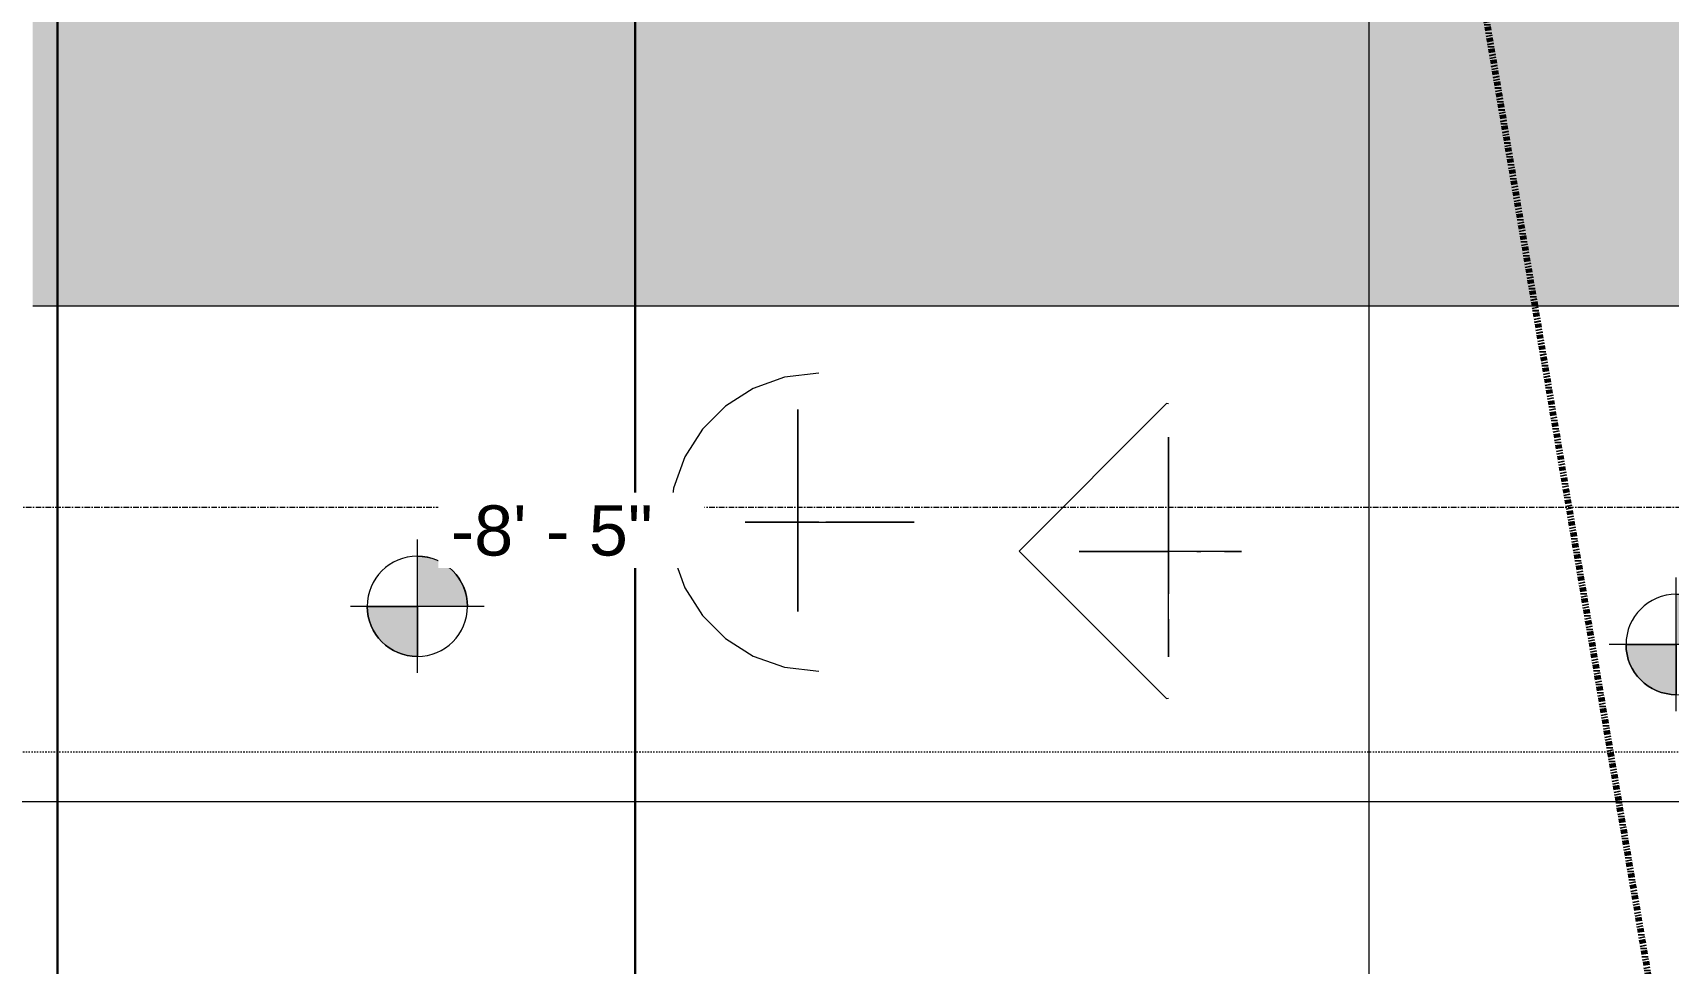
# Model space of a CAD drawing. Header units: inches. Extents: x -3304 to -1671, y 8184 to 9003.
# Drawn here: x -3128.3 to -2981.7, y 8585.7 to 8669.1 of the extents above; entities that cross this region are included whole.
import ezdxf

# ---------------------------------------------------------------- set-up
doc = ezdxf.new("R2010")
doc.units = ezdxf.units.IN
doc.header["$MEASUREMENT"] = 0
for name, pattern in [('Aligning Line 1_8_', [0.25, 0.125, -0.125]), ('Double Dash 3_8_', [0.9999999999999999, 0.3749999999999999, -0.125, 0.125, -0.125, 0.125, -0.125]), ('Grid Line 1_2_', [0.8749999999999999, 0.4999999999999999, -0.125, 0.125, -0.125])]:
    doc.linetypes.add(name, pattern=pattern)
for name, color, linetype, lineweight in [('A-ANNO-DIMS-1', 211, 'Continuous', 30), ('A-DETL-GENF', 92, 'Continuous', 9), ('C-PROP-LINE', 91, 'Double Dash 3_8_', 158), ('C-TOPO', 7, 'Continuous', 9), ('G-ANNO-DIMS', 111, 'Continuous', 9), ('G-ANNO-SYMB', 111, 'Aligning Line 1_8_', 9), ('G-ANNO-SYMB-1', 111, 'Continuous', 9), ('S-FNDN', 32, 'Continuous', 18), ('S-GRID-1', 1, 'Grid Line 1_2_', 9)]:
    doc.layers.add(name, color=color, linetype=linetype, lineweight=lineweight)
doc.styles.add('Arial_2', font='arial.ttf', dxfattribs={"height": 4.5})
doc.styles.add('Century Gothic_B', font='GOTHICB.TTF', dxfattribs={"height": 4.499999999999996})
doc.dimstyles.new('OD__1__Tol__', dxfattribs={"dimscale": 12, "dimtxt": 4.698757213728865, "dimasz": 0.5, "dimexe": 0.375, "dimexo": 0.2500000000000001, "dimgap": 0.06250000000000001, "dimtad": 1, "dimdec": 0, "dimzin": 3, "dimdsep": 46, "dimlunit": 4, "dimtxsty": 'Century Gothic_B', "dimblk1": 'OBLIQUE', "dimblk2": 'OBLIQUE', "dimsah": 1, "dimcen": 0.09, "dimdle": 0.375, "dimazin": 0, "dimtfac": 1, "dimtdec": 4, "dimtix": 1, "dimtmove": 0, "dimatfit": 3, "dimfxl": 1, "dimtvp": 1, "dimtfill": 1, "dimfrac": 2, "dimtolj": 1, "dimtzin": 0, "dimlwd": 30, "dimlwe": 30, "dimarcsym": 2})

# ---------------------------------------------------------------- blocks, each defined once
blk = doc.blocks.new('dwayne 23733 - dwayne 23733-698390-FLOOR PLAN - BASEMENT')
at = {"layer": 'A-DETL-GENF'}
for p, q in [((-13.71943473815014, 0.1859451346128367), (-0.5030799508004405, 13.40230178833302)), ((12.71328020096737, 0.1859462969034098), (-0.5030799508004405, 13.40230178833302)), ((-0.5442434102206447, 7.918678522112883), (-0.5442434996276119, 8.013817548754771)), ((-0.5442434996276119, 8.013817548754771), (-0.5442434996276119, 7.912106752398571)), ((-0.5442434102206447, 7.656105279925426), (-0.5442434102206447, 7.918678522112883)), ((-0.5442434996276119, 7.912106752398571), (-0.5442434996276119, 7.648904800417937)), ((-0.5442434102206447, 7.255118608477672), (-0.5442434102206447, 7.656105279925426)), ((-0.5442434996276119, 7.648904800417937), (-0.5442434996276119, 7.259563922885021)), ((-0.5442434996276119, 7.259563922885021), (-0.5442434996276119, 6.7794456481963)), ((-0.5442433655171611, 5.283442497256359), (-0.5442434102206447, 7.255118608477672)), ((-0.5442434996276119, 6.7794456481963), (-0.5442434996276119, 6.243901491168102)), ((-0.5442434996276119, 6.243901491168102), (-0.5442434996276119, 5.688289046290477)), ((-0.5442446172147014, 4.698209166529693), (-0.5442447066216686, 4.842188000681914)), ((-0.5442447066216686, 4.842188000681914), (-0.5442445725112178, 4.805542588236889)), ((-0.5442445725112178, 4.805542588236889), (-0.5442439913659313, 4.738001704218944)), ((-0.5442445725112178, 4.11797583103474), (-0.5442446172147014, 4.698209166529693)), ((-0.5442434996276119, 5.688289046290477), (-0.5442437678485134, 4.844213247302135)), ((-0.5442437678485134, 4.844213247302135), (-0.5442438125519969, 4.60261344909962)), ((-0.5442439913659313, 4.738001704218944), (-0.5442433208136775, 4.692339777949413)), ((-0.5442438125519969, 4.60261344909962), (-0.5442441254762967, 0.4016682654648207)), ((-0.5442433655171611, 4.952696800234874), (-0.5442433655171611, 5.283442497256359)), ((-0.5442429184823253, 1.22749900818161), (-0.5442433655171611, 4.952696800234874)), ((-0.5442433208136775, 4.692339777949413), (-0.5442422926335552, 4.638583302500762)), ((-0.5442426502614238, 4.392568230631865), (-0.5442426502614238, 4.418228030207714)), ((-0.5442426502614238, 4.418228030207714), (-0.5442427843718746, 3.900916814807018)), ((-0.5442422926335552, 4.638583302500762), (-0.5442408621220806, 4.576610326769909)), ((-0.5442408621220806, 4.576610326769909), (-0.5442408189502997, -0.0001328854216211539)), ((-0.5442442148833492, 1.396514207127652), (-0.5442445725112178, 4.11797583103474)), ((-0.5442426502614238, 4.231877088549651), (-0.5442426502614238, 4.392568230631865)), ((-0.5442426055579402, 3.137948870661816), (-0.5442426502614238, 4.231877088549651)), ((-0.5442427843718746, 3.900916814807018), (-0.5442427843718746, 3.960660696032562)), ((-0.5442427843718746, 3.960660696032562), (-0.5442428290753581, 3.809261083605804)), ((-0.5442428290753581, 3.809261083605804), (-0.5442429184823253, 1.22749900818161)), ((-0.5442425608544567, 2.168742299082836), (-0.5442426055579402, 3.137948870661816)), ((-0.5442425608544567, 1.693150162699737), (-0.5442425608544567, 2.168742299082836)), ((-0.5442425608543714, 0.4529494196205519), (-0.5442425608544567, 1.693150162699737)), ((-13.71943473815014, 0.1859451346128367), (-13.69793287820201, -0.000416487722390002)), ((-7.329617500296052, 6.516390413935368e-07), (-7.355580568304474, 1.317756314733742e-06)), ((-7.355580568304474, 1.317756314733742e-06), (-6.625383138647577, 3.33061066726259e-07)), ((-7.253656625738556, -3.475372096772844e-07), (-7.329617500296052, 6.516390413935368e-07)), ((-6.845724105825837, 3.33061066726259e-07), (-6.994880676260407, 3.185802341931775e-07)), ((-6.994880676260407, 3.185802341931775e-07), (-6.858214616766388, -3.185755872436857e-07)), ((-6.625383138647577, 3.33061066726259e-07), (-6.845724105825837, 3.33061066726259e-07)), ((-2.128839969625886, 4.054651014939736e-07), (-3.203624367704804, -8.39884833681026e-07)), ((-0.1080356687216124, 3.620226038947293e-07), (-2.128839969625886, 4.054651014939736e-07)), ((-0.5442441701798656, 0.7080277651577801), (-0.5442442148833492, 1.396514207127652)), ((-0.5442441254762967, 0.4016682654648207), (-0.5442441701798656, 0.7080277651577801)), ((-0.5442425608543714, -0.6131844967574266), (-0.5442425608543714, 0.4529494196205519)), ((1.283398389825407, 1.14398658013215e-06), (-0.1080356687216124, 3.620226038947293e-07)), ((1.536403298387114, 5.357923811288855e-07), (1.283398389825407, 1.14398658013215e-06)), ((1.962304294118468, -4.054604545444817e-07), (1.536403298387114, 5.357923811288855e-07)), ((6.547782182702604, 2.606569893259802e-07), (5.700834631928983, 1.766661611668496e-06)), ((5.700834631928983, 1.766661611668496e-06), (6.638883590707365, 1.868027311502374e-06)), ((6.638883590707365, 1.868027311502374e-06), (6.543255329141203, -1.752176046920795e-06)), ((6.820931911477628, 2.606569893259802e-07), (6.547782182702604, 2.606569893259802e-07)), ((7.124891281137052, 2.751377365939333e-07), (6.820931911477628, 2.606569893259802e-07)), ((7.441303253182951, 2.751377365939333e-07), (7.124891281137052, 2.751377365939333e-07)), ((7.751815080651823, 2.751377365939333e-07), (7.441303253182951, 2.751377365939333e-07)), ((8.038068294534268, 2.606569893259802e-07), (7.751815080651823, 2.751377365939333e-07)), ((8.281705856332364, 2.606569893259802e-07), (8.038068294534268, 2.606569893259802e-07)), ((8.113445520410123, -4.344011017565207e-08), (8.708516120919766, 1.592912468595386e-07)), ((8.464370012292447, 2.461761141603346e-07), (8.281705856332364, 2.606569893259802e-07)), ((8.679732084283414, 2.027336591936546e-07), (8.464370012292447, 2.461761141603346e-07)), ((8.708516120919766, 1.592912468595386e-07), (8.679732084283414, 2.027336591936546e-07)), ((12.69178277972989, -0.0003760307410090035), (12.71328020096737, 0.1859462969034098)), ((-9.927377700796539, -5.502686093450392e-07), (-9.978775978079254, -5.792302317786379e-07)), ((-9.978775978079254, -5.792302317786379e-07), (-8.827518939962799, -1.245347590383971e-06)), ((-9.832237958898956, -5.068261543783591e-07), (-9.927377700796539, -5.502686093450392e-07)), ((-9.683150053015167, -4.778645319447604e-07), (-9.832237958898956, -5.068261543783591e-07)), ((-9.469902276983758, -4.489029095111618e-07), (-9.683150053015167, -4.778645319447604e-07)), ((-9.136116027822906, -4.344220343455162e-07), (-9.469902276983758, -4.489029095111618e-07)), ((-8.722526550283844, -4.199412870775631e-07), (-9.136116027822906, -4.344220343455162e-07)), ((-8.827518939962799, -1.245347590383971e-06), (-8.417128086080963, -1.303271005781425e-06)), ((-8.269150972357208, -4.054603692793534e-07), (-8.722526550283844, -4.199412870775631e-07)), ((-8.417128086080963, -1.303271005781425e-06), (-7.446144819250519, -1.36119412275093e-06)), ((-7.816017150869782, -3.909796220114003e-07), (-8.269150972357208, -4.054603692793534e-07)), ((-7.403135061254999, -3.76498832110883e-07), (-7.816017150869782, -3.909796220114003e-07)), ((-7.446144819250519, -1.36119412275093e-06), (-6.323819875708039, -1.390155702551965e-06)), ((-7.070527553549225, -3.475372096772844e-07), (-7.403135061254999, -3.76498832110883e-07)), ((-7.116223812094147, -1.752176046920795e-06), (-7.253656625738556, -3.475372096772844e-07)), ((-7.116223812094147, -1.752176046920795e-06), (-4.340285897245905, -1.752176046920795e-06)), ((-6.858214616766388, -3.185755872436857e-07), (-7.070527553549225, -3.475372096772844e-07)), ((-6.323819875708039, -1.390155702551965e-06), (-5.193821310987885, -1.404636620350175e-06)), ((-5.193821310987885, -1.404636620350175e-06), (-4.199817180624421, -1.433598242783773e-06)), ((-3.907291531553767, -1.520482854289184e-06), (-4.340285897245905, -1.752176046920795e-06)), ((-4.249894022932465, -1.882503454453399e-06), (-4.257776141157563, -1.896984159088788e-06)), ((-4.257776141157563, -1.896984159088788e-06), (-4.251373171797211, -1.896984159088788e-06)), ((-4.251373171797211, -1.896984159088788e-06), (-4.233342289915497, -1.896984159088788e-06)), ((-4.052838563909943, -1.853541746754672e-06), (-4.249894022932465, -1.882503454453399e-06)), ((-4.233342289915497, -1.896984159088788e-06), (-4.206338882437165, -1.911464906356741e-06)), ((-4.206338882437165, -1.911464906356741e-06), (-3.411061406126435, -2.012830648823182e-06)), ((-4.199817180624421, -1.433598242783773e-06), (-3.485475540152009, -1.462559694687115e-06)), ((-3.194461226454194, -1.534963814719958e-06), (-4.052838563909943, -1.853541746754672e-06)), ((-3.592261075964387, -1.288790045350652e-06), (-3.907291531553767, -1.520482854289184e-06)), ((-3.367076754560884, -1.057096980616734e-06), (-3.592261075964387, -1.288790045350652e-06)), ((-3.485475540152009, -1.462559694687115e-06), (-3.194461226454194, -1.534963814719958e-06)), ((-3.411061406126435, -2.012830648823182e-06), (-2.924310028543885, -2.041792185991653e-06)), ((-3.203624367704804, -8.39884833681026e-07), (-3.367076754560884, -1.057096980616734e-06)), ((-2.924310028543885, -2.041792185991653e-06), (-2.342999875536378, -2.070753978955508e-06)), ((-2.342999875536378, -2.070753978955508e-06), (-1.667840301981385, -2.099715686654235e-06)), ((-1.667840301981385, -2.099715686654235e-06), (-0.03880023769121976, -2.114196220759367e-06)), ((-0.5442425608543714, -1.493151336905399), (-0.5442425608543714, -0.6131844967574266)), ((-0.03880023769121976, -2.114196220759367e-06), (0.6252316832633652, -2.099715686654235e-06)), ((0.6252316832633652, -2.099715686654235e-06), (1.148109108218733, -2.070753978955508e-06)), ((1.148109108218733, -2.070753978955508e-06), (1.545829117307249, -2.041792185991653e-06)), ((1.545829117307249, -2.041792185991653e-06), (1.834389388570372, -1.998349944187793e-06)), ((1.751411855229918, -1.621848596755626e-06), (1.744476199159209, -1.592887144852284e-06)), ((1.744476199159209, -1.592887144852284e-06), (1.832807421693388, -1.549444732518168e-06)), ((2.329290568837706, -1.737695257020277e-06), (1.751411855229918, -1.621848596755626e-06)), ((1.832807421693388, -1.549444732518168e-06), (2.019238650807921, -1.520483024819441e-06)), ((1.834389388570372, -1.998349944187793e-06), (2.205086410054747, -1.925945866787515e-06)), ((2.603671073922697, -1.752176046920795e-06), (1.962304294118468, -4.054604545444817e-07)), ((2.019238650807921, -1.520483024819441e-06), (2.306601941594664, -1.506002320184052e-06)), ((2.205086410054747, -1.925945866787515e-06), (2.329290568837706, -1.737695257020277e-06)), ((2.306601941594664, -1.506002320184052e-06), (2.697730600843016, -1.477040655117889e-06)), ((6.543255329141203, -1.752176046920795e-06), (2.603671073922697, -1.752176046920795e-06)), ((2.697730600843016, -1.477040655117889e-06), (7.811146974572721, -1.36119412275093e-06)), ((7.811146974572721, -1.36119412275093e-06), (8.295656204232754, -1.33223258558246e-06)), ((9.459774971017422, -2.316907199428897e-07), (8.113445520410123, -4.344011017565207e-08)), ((8.295656204232754, -1.33223258558246e-06), (8.854358911523404, -1.230866971013711e-06)), ((8.854358911523404, -1.230866971013711e-06), (9.273112535485806, -1.071577813149815e-06)), ((9.273112535485806, -1.071577813149815e-06), (9.557408809670987, -8.978081638133516e-07)), ((9.71273159981686, -6.950767215130326e-07), (9.459774971017422, -2.316907199428897e-07)), ((9.557408809670987, -8.978081638133516e-07), (9.71273159981686, -6.950767215130326e-07)), ((-0.5442425608543714, -2.174852550026855), (-0.5442425608543714, -1.493151336905399)), ((-0.5442425608543714, -2.646187484261432), (-0.5442425608543714, -2.174852550026855)), ((-0.5442427396683057, -2.799787044522204), (-0.5442427396683057, -2.53307908773128)), ((-0.5442427396683057, -2.53307908773128), (-0.544242605557855, -2.895056784150085)), ((-0.544242605557855, -2.895056784150085), (-0.5442425608543714, -2.646187484261432)), ((-0.5442428290752729, -5.640724539753875), (-0.5442427396683057, -2.799787044522204)), ((-0.5442420691161373, -5.02645468711563), (-0.5442443042902311, -5.010308504101714)), ((-0.5442443042902311, -5.010308504101714), (-0.5442436784414609, -5.325340390202441)), ((-0.5442436784414609, -5.325340390202441), (-0.5442436784414609, -5.370671868321337)), ((-0.5442436784414609, -5.370671868321337), (-0.5442436784414609, -5.488013863560638)), ((-0.5442436784414609, -5.488013863560638), (-0.5442436784414609, -5.649389147755584)), ((-0.5442436784414609, -5.649389147755584), (-0.5442436784414609, -5.826817631718554)), ((-0.5442436784414609, -5.826817631718554), (-0.5442436784414609, -5.992325663563689)), ((-0.5442429184823253, -6.533330440518298), (-0.5442428290752729, -5.640724539753875)), ((-0.5442420691161373, -5.02645468711563), (-0.5442411124990371, -4.934354238998877)), ((-0.5442436784414609, -5.992325663563689), (-0.5442435890344938, -6.117931365963854)), ((-0.5442435890344938, -6.117931365963854), (-0.5442435890344938, -6.175658226010284)), ((-0.5442435890344938, -6.175658226010284), (-0.5442429184823253, -6.533330440518298))]:
    blk.add_line(p, q, dxfattribs=at)
blk = doc.blocks.new('tina 23824 - tina 23824-698380-FLOOR PLAN - BASEMENT')
at = {"layer": 'A-DETL-GENF'}
for p, q in [((-9.208633855450897e-12, 8.547394752499114), (-9.208633855450897e-12, 8.55839109420448)), ((-9.208633855450897e-12, 8.55839109420448), (-9.208633855450897e-12, 8.180983543392669)), ((-9.293898983742109e-12, 7.354310989376557), (-9.208633855450897e-12, 8.547394752499114)), ((-9.208633855450897e-12, 8.180983543392669), (-9.293898983742109e-12, 5.279538631435883)), ((-9.293898983742109e-12, 6.762025594707977), (-9.293898983742109e-12, 7.354310989376557)), ((-9.293898983742109e-12, 5.670499205585968), (-9.293898983742109e-12, 6.762025594707977)), ((-9.293898983742109e-12, 6.543713092800629), (-9.293898983742109e-12, 6.591203927990448)), ((-9.293898983742109e-12, 6.591203927990448), (-9.293898983742109e-12, 6.484605073925507)), ((-9.293898983742109e-12, 4.746178150173676), (-9.293898983742109e-12, 6.543713092800629)), ((-9.293898983742109e-12, 6.484605073925507), (-9.293898983742109e-12, 5.67740356921817)), ((-9.293898983742109e-12, 6.276995658871228), (-9.293898983742109e-12, 6.279005527493012)), ((-9.293898983742109e-12, 6.279005527493012), (-9.293898983742109e-12, 6.245542287823254)), ((-9.293898983742109e-12, 6.213796377178681), (-9.293898983742109e-12, 6.276995658871228)), ((-9.293898983742109e-12, 6.245542287823254), (-9.293898983742109e-12, 6.202142715450775)), ((-9.293898983742109e-12, 3.392209410664094), (-9.293898983742109e-12, 6.213796377178681)), ((-9.293898983742109e-12, 6.202142715450775), (-9.293898983742109e-12, 6.174525260921967)), ((-9.293898983742109e-12, 6.174525260921967), (-9.293898983742109e-12, 6.188297510143768)), ((-9.293898983742109e-12, 4.14234817027713), (-9.293898983742109e-12, 6.015978097912323)), ((-9.293898983742109e-12, 6.015978097912323), (-9.293898983742109e-12, 5.986752748486054)), ((-9.293898983742109e-12, 5.986752748486054), (-9.293898983742109e-12, 5.551698803898346)), ((-9.293898983742109e-12, 5.67740356921817), (-9.293898983742109e-12, 5.670499205585968)), ((-9.293898983742109e-12, 5.551698803898346), (-9.293898983742109e-12, 4.559319376942169)), ((-9.293898983742109e-12, 5.279538631435883), (-9.293898983742109e-12, 4.14234817027713)), ((-9.293898983742109e-12, 4.148120284077222), (-9.293898983742109e-12, 4.746178150173676)), ((-9.293898983742109e-12, 4.559319376942169), (-9.208633855450897e-12, 2.259001135822785)), ((-9.293898983742109e-12, 4.45633685588504), (-9.293898983742109e-12, 4.483443260189545)), ((-9.293898983742109e-12, 4.483443260189545), (-9.293898983742109e-12, 4.383748769756806)), ((-9.293898983742109e-12, 4.317334413525159), (-9.293898983742109e-12, 4.45633685588504)), ((-9.293898983742109e-12, 4.383748769756806), (-9.293898983742109e-12, 4.142384648319733)), ((-9.293898983742109e-12, 4.081413745876801), (-9.293898983742109e-12, 4.317334413525159)), ((-9.208633855450897e-12, 2.068489015099061), (-9.293898983742109e-12, 4.148120284077222)), ((-9.293898983742109e-12, 4.142384648319733), (-9.293898983742109e-12, 4.026616215702545)), ((-9.293898983742109e-12, 3.763406395908845), (-9.293898983742109e-12, 4.081413745876801)), ((-9.293898983742109e-12, 4.026616215702545), (-9.293898983742109e-12, 2.941702544685853)), ((-9.208633855450897e-12, 2.661469101902497), (-9.293898983742109e-12, 3.763406395908845)), ((-9.208633855450897e-12, 2.229702830311353), (-9.293898983742109e-12, 3.392209410664094)), ((-9.208633855450897e-12, 2.495250642296326), (-9.293898983742109e-12, 3.269134640690339)), ((-9.293898983742109e-12, 3.269134640690339), (-9.293898983742109e-12, 3.051151156422193)), ((-9.293898983742109e-12, 3.051151156422193), (-9.293898983742109e-12, 2.971767961975587)), ((-9.293898983742109e-12, 2.971767961975587), (-9.293898983742109e-12, 2.827760696407807)), ((-9.293898983742109e-12, 2.941702544685853), (-9.208633855450897e-12, 2.589136540886414)), ((-9.293898983742109e-12, 2.827760696407807), (-9.208633855450897e-12, 0.6494943201508646)), ((-9.208633855450897e-12, 2.158868193623078), (-9.208633855450897e-12, 2.661469101902497)), ((-9.208633855450897e-12, 2.589136540886414), (-9.208633855450897e-12, 2.45795184373523)), ((-9.208633855450897e-12, 2.45795184373523), (-9.208633855450897e-12, 2.495250642296326)), ((-9.208633855450897e-12, 2.259001135822785), (-9.208633855450897e-12, 1.959332764145387)), ((-9.208633855450897e-12, 1.850176513191712), (-9.208633855450897e-12, 2.229702830311353)), ((-9.208633855450897e-12, 1.807288527485383), (-9.208633855450897e-12, 2.158868193623078)), ((-9.208633855450897e-12, 0.7420652657714014), (-9.208633855450897e-12, 2.068489015099061)), ((-9.208633855450897e-12, 1.959332764145387), (-9.208633855450897e-12, 1.850176513191712)), ((-9.208633855450897e-12, 1.304943233725083), (-9.208633855450897e-12, 1.807288527485383)), ((-9.208633855450897e-12, 1.027924597260011), (-9.208633855450897e-12, 1.304943233725083)), ((-9.208633855450897e-12, 0.6494943201508646), (-9.208633855450897e-12, 1.027924597260011)), ((-9.208633855450897e-12, 0.6494943201508646), (-9.208633855450897e-12, 0.7420652657714014)), ((-9.208633855450897e-12, -3.279984712604033), (-9.208633855450897e-12, 0.6494943201508646)), ((-9.208633855450897e-12, 3.410983883611606e-05), (-9.208633855450897e-12, -5.627282381061064)), ((-13.36020612717613, -3.922195901395752e-12), (-13.00701999665253, -3.061270236972362)), ((-9.208633855450897e-12, -2.147689461711394), (-9.208633855450897e-12, -1.096932649615752)), ((-9.208633855450897e-12, -1.183220207694518), (-9.208633855450897e-12, -1.096932649615752)), ((-9.208633855450897e-12, -1.3113728463683), (-9.208633855450897e-12, -1.183220207694518)), ((-9.208633855450897e-12, -1.499400705102431), (-9.208633855450897e-12, -1.3113728463683)), ((13.0070199966336, -3.061270236972362), (13.36020612715737, -3.922195901395752e-12)), ((-10.07481551171287, -1.87538337707852), (-10.12095451355918, -1.87538337707852)), ((-10.12095451355918, -1.87538337707852), (-8.15621495247825, -1.87538337707852)), ((-9.900340318689187, -1.87538337707852), (-10.07481551171287, -1.87538337707852)), ((-9.640163183221658, -1.87538337707852), (-9.900340318689187, -1.87538337707852)), ((-9.559063196191628, -1.87538337707852), (-9.684365987787173, -1.87538337707852)), ((-9.684365987787173, -1.87538337707852), (-8.44338941575043, -1.87538337707852)), ((-9.336768150338967, -1.87538337707852), (-9.640163183221658, -1.87538337707852)), ((-8.933058500299294, -1.87538337707852), (-9.559063196191628, -1.87538337707852)), ((-9.032716512689516, -1.87538337707852), (-9.336768150338967, -1.87538337707852)), ((-8.770565986642678, -1.87538337707852), (-9.032716512689516, -1.87538337707852)), ((-7.947802305230936, -1.87538337707852), (-8.933058500299294, -1.87538337707852)), ((-8.592839956293032, -1.87538337707852), (-8.770565986642678, -1.87538337707852)), ((-8.485656738290627, -1.87538337707852), (-8.592839956293032, -1.87538337707852)), ((-8.483684062967141, -1.87538337707852), (-8.496908426294253, -1.87538337707852)), ((-8.496908426294253, -1.87538337707852), (-8.48116350174888, -1.87538337707852)), ((-8.438750267038186, -1.87538337707852), (-8.485656738290627, -1.87538337707852)), ((-7.96778512001984, -1.87538337707852), (-8.483684062967141, -1.87538337707852)), ((-8.48116350174888, -1.87538337707852), (-8.454312801370461, -1.87538337707852)), ((-8.454312801370461, -1.87538337707852), (-8.434257030496438, -1.87538337707852)), ((-8.44338941575043, -1.87538337707852), (-8.199176073083803, -1.87538337707852)), ((-8.434257030496438, -1.87538337707852), (-8.438750267038186, -1.87538337707852)), ((-8.199176073083803, -1.87538337707852), (-7.173845529565653, -1.87538337707852)), ((-8.15621495247825, -1.87538337707852), (-7.85271120072349, -1.87538337707852)), ((-7.173845529565653, -1.87538337707852), (-7.96778512001984, -1.87538337707852)), ((-3.244402885446476, -1.875383377078563), (-7.947802305230936, -1.87538337707852)), ((-7.85271120072349, -1.87538337707852), (-7.381308317193827, -1.87538337707852)), ((-7.381308317193827, -1.87538337707852), (-6.812986850747904, -1.87538337707852)), ((-6.812986850747904, -1.87538337707852), (-6.218764543542703, -1.875383377078563)), ((-6.069058656701883, -1.875383377078563), (-6.289708614358744, -1.875383377078563)), ((-6.289708614358744, -1.875383377078563), (-6.191475391397318, -1.875383377078563)), ((-6.218764543542703, -1.875383377078563), (-5.669659137735208, -1.875383377078563)), ((-6.191475391397318, -1.875383377078563), (-6.025074720392154, -1.875383377078563)), ((-4.8816736936663, -1.875383377078563), (-6.069058656701883, -1.875383377078563)), ((-6.025074720392154, -1.875383377078563), (-4.117616415033182, -1.875383377078563)), ((-5.669659137735208, -1.875383377078563), (-5.236687302598795, -1.875383377078563)), ((-5.198767304429849, -1.875383377078563), (-5.276871800432047, -1.875383377078563)), ((-5.276871800432047, -1.875383377078563), (-5.224193573007425, -1.875383377078563)), ((-5.236687302598795, -1.875383377078563), (-4.990829944619974, -1.875383377078563)), ((-5.224193573007425, -1.875383377078563), (-5.082889437684854, -1.875383377078563)), ((-5.104917883882449, -1.875383377078563), (-5.198767304429849, -1.875383377078563)), ((-5.016255855569681, -1.875383377078563), (-5.104917883882449, -1.875383377078563)), ((-5.082889437684854, -1.875383377078563), (-4.8816736936663, -1.875383377078563)), ((-4.93826115132316, -1.875383377078563), (-5.016255855569681, -1.875383377078563)), ((-4.990829944619974, -1.875383377078563), (-4.93826115132316, -1.875383377078563)), ((-4.669389009485172, -1.875383377078563), (-3.247325420389103, -1.875383377078563)), ((-4.669389009485172, -1.875383377078563), (-4.658064007768473, -1.875383377078563)), ((4.165436267843318, -1.875383377078563), (-4.658064007768473, -1.875383377078563)), ((-4.117616415033182, -1.875383377078563), (-3.757671117791971, -1.875383377078563)), ((-3.757671117791971, -1.875383377078563), (-2.687589168557963, -1.87538337707852)), ((-3.247325420389103, -1.875383377078563), (-3.244402885446476, -1.875383377078563)), ((-2.687589168557963, -1.87538337707852), (-2.156931996354984, -1.87538337707852)), ((-2.156931996354984, -1.87538337707852), (0.5430413782502795, -1.87538337707852)), ((-9.208633855450897e-12, -1.753331422809111), (-9.208633855450897e-12, -1.499400705102431)), ((-9.208633855450897e-12, -2.079302430156218), (-9.208633855450897e-12, -1.753331422809111)), ((-9.208633855450897e-12, -2.345653831962096), (-9.208633855450897e-12, -2.079302430156218)), ((-9.208633855450897e-12, -2.147689461711394), (-9.208633855450897e-12, -2.349234044555174)), ((-9.208633855450897e-12, -2.42543882131909), (-9.208633855450897e-12, -2.345653831962096)), ((-9.208633855450897e-12, -2.349234044555174), (-9.208633855450897e-12, -2.42543882131909)), ((0.5430413782502795, -1.87538337707852), (1.263078153123928, -1.87538337707852)), ((1.263078153123928, -1.87538337707852), (1.713986992826619, -1.875383377078563)), ((1.713986992826619, -1.875383377078563), (1.965068221082759, -1.875383377078563)), ((1.965068221082759, -1.875383377078563), (2.213227093210377, -1.875383377078563)), ((2.213227093210377, -1.875383377078563), (3.868215680112996, -1.875383377078563)), ((2.322383344164052, -1.875383377078563), (2.213227093210377, -1.875383377078563)), ((2.213227093210377, -1.875383377078563), (3.979161858549275, -1.875383377078563)), ((6.088274002065815, -1.87538337707852), (2.322383344164052, -1.875383377078563)), ((3.086440443983235, -1.875383377078563), (3.079572558393636, -1.875383377078563)), ((3.079572558393636, -1.875383377078563), (3.194902539243855, -1.875383377078563)), ((3.260330557813802, -1.875383377078563), (3.086440443983235, -1.875383377078563)), ((3.194902539243855, -1.875383377078563), (3.427973985662617, -1.875383377078563)), ((4.401101231565632, -1.875383377078563), (3.260330557813802, -1.875383377078563)), ((3.427973985662617, -1.875383377078563), (3.304752945890584, -1.875383377078563)), ((3.304752945890584, -1.875383377078563), (3.675949931135335, -1.875383377078563)), ((3.675949931135335, -1.875383377078563), (4.081377267828144, -1.875383377078563)), ((3.868215680112996, -1.875383377078563), (4.108483672132649, -1.875383377078563)), ((3.979161858549275, -1.875383377078563), (4.199374079694819, -1.875383377078563)), ((4.081377267828144, -1.875383377078563), (4.497982978811421, -1.875383377078563)), ((4.108483672132649, -1.875383377078563), (4.287086248388447, -1.875383377078563)), ((4.199374079694819, -1.875383377078563), (4.165436267843318, -1.875383377078563)), ((4.287086248388447, -1.875383377078563), (4.457761645307698, -1.875383377078563)), ((4.457761645307698, -1.875383377078563), (4.401101231565632, -1.875383377078563)), ((4.497982978811421, -1.875383377078563), (4.902679324140705, -1.875383377078563)), ((4.902679324140705, -1.875383377078563), (5.272487997999348, -1.875383377078563)), ((5.272487997999348, -1.875383377078563), (5.58432126044289, -1.875383377078563)), ((5.58432126044289, -1.875383377078563), (5.815237283697285, -1.87538337707852)), ((7.05562949179665, -1.87538337707852), (5.596924781789936, -1.875383377078563)), ((5.596924781789936, -1.875383377078563), (6.142669200887837, -1.87538337707852)), ((5.815237283697285, -1.87538337707852), (7.998289346685566, -1.87538337707852)), ((6.627918004980244, -1.87538337707852), (6.088274002065815, -1.87538337707852)), ((6.142669200887837, -1.87538337707852), (6.240501165380635, -1.87538337707852)), ((7.561664342870869, -1.87538337707852), (6.142669200887837, -1.87538337707852)), ((6.142669200887837, -1.87538337707852), (6.527639150610127, -1.87538337707852)), ((6.240501165380635, -1.87538337707852), (6.427432537069477, -1.87538337707852)), ((6.427432537069477, -1.87538337707852), (6.671025037756123, -1.87538337707852)), ((6.527639150610127, -1.87538337707852), (6.621743917455745, -1.87538337707852)), ((6.621743917455745, -1.87538337707852), (6.731484889974751, -1.87538337707852)), ((6.906763315191426, -1.87538337707852), (6.627918004980244, -1.87538337707852)), ((6.671025037756123, -1.87538337707852), (6.938764572134175, -1.87538337707852)), ((6.731484889974751, -1.87538337707852), (6.835855722417988, -1.87538337707852)), ((6.835855722417988, -1.87538337707852), (6.913886547079243, -1.87538337707852)), ((6.944500207891621, -1.87538337707852), (6.906763315191426, -1.87538337707852)), ((6.913886547079243, -1.87538337707852), (6.944500207891621, -1.87538337707852)), ((6.938764572134175, -1.87538337707852), (7.198101997366108, -1.87538337707852)), ((7.059940338125386, -1.87538337707852), (7.046605825414814, -1.87538337707852)), ((7.046605825414814, -1.87538337707852), (7.05562949179665, -1.87538337707852)), ((7.115796804418721, -1.87538337707852), (7.059940338125386, -1.87538337707852)), ((7.234195232381977, -1.87538337707852), (7.115796804418721, -1.87538337707852)), ((7.198101997366108, -1.87538337707852), (7.416597604742207, -1.87538337707852)), ((7.335607051839985, -1.87538337707852), (7.234195232381977, -1.87538337707852)), ((7.471906185140766, -1.87538337707852), (7.335607051839985, -1.87538337707852)), ((7.416597604742207, -1.87538337707852), (7.561664342870869, -1.87538337707852)), ((7.623731374731221, -1.87538337707852), (7.471906185140766, -1.87538337707852)), ((7.771647691717305, -1.87538337707852), (7.623731374731221, -1.87538337707852)), ((7.896329641332783, -1.87538337707852), (7.771647691717305, -1.87538337707852)), ((7.978306531896748, -1.87538337707852), (7.896329641332783, -1.87538337707852)), ((7.998289346685566, -1.87538337707852), (7.978306531896748, -1.87538337707852)), ((-13.00701999665253, -3.061270236972362), (-12.00108718873008, -5.872555375102549)), ((-9.208633855450897e-12, -5.681312441829191), (-9.208633855450897e-12, -3.279984712604033)), ((-9.208633855450897e-12, -5.94448578358029), (-9.208633855450897e-12, -4.371474266055571)), ((-9.208633855450897e-12, -4.371474266055571), (-9.208633855450897e-12, -5.124243021014677)), ((-9.208633855450897e-12, -6.445369720462309), (-9.208633855450897e-12, -4.371474266055571)), ((-9.208633855450897e-12, -4.371474266055571), (-9.208633855450897e-12, -4.543026208880888)), ((12.00108718871132, -5.872555375102549), (13.0070199966336, -3.061270236972362)), ((-9.208633855450897e-12, -6.146870613101469), (-9.208633855450897e-12, -4.496375441554533)), ((-9.208633855450897e-12, -4.496375441554533), (-9.208633855450897e-12, -5.135568022731333)), ((-9.208633855450897e-12, -4.543026208880888), (-9.208633855450897e-12, -5.611683368686186)), ((-9.208633855450897e-12, -5.285968422893034), (-9.208633855450897e-12, -4.56056141853665)), ((-9.208633855450897e-12, -4.56056141853665), (-9.208633855450897e-12, -4.599284648898588)), ((-9.208633855450897e-12, -4.599284648898588), (-9.208633855450897e-12, -5.098159432414518)), ((-9.208633855450897e-12, -5.098159432414518), (-9.208633855450897e-12, -5.5298527479205)), ((-9.208633855450897e-12, -5.124243021014677), (-9.208633855450897e-12, -5.435491919520842)), ((-9.208633855450897e-12, -5.135568022731333), (-9.208633855450897e-12, -5.315485596660124)), ((-9.208633855450897e-12, -5.315485596660124), (-9.208633855450897e-12, -5.285968422893034)), ((-9.208633855450897e-12, -6.25317764282559), (-9.208633855450897e-12, -5.309165954593168)), ((-9.208633855450897e-12, -5.309165954593168), (-9.208633855450897e-12, -5.412038683894621)), ((-9.208633855450897e-12, -5.412038683894621), (-9.208633855450897e-12, -6.160204410556303)), ((-9.208633855450897e-12, -5.435491919520842), (-9.208633855450897e-12, -5.714702367785917)), ((-9.208633855450897e-12, -5.5298527479205), (-9.208633855450897e-12, -5.86239945888856)), ((-9.208633855450897e-12, -5.611683368686186), (-9.208633855450897e-12, -5.726538777354704)), ((-9.208633855450897e-12, -5.716894268992887), (-9.208633855450897e-12, -5.627282381061064)), ((-9.208633855450897e-12, -5.726538777354704), (-9.208633855450897e-12, -5.681312441829191)), ((-9.208633855450897e-12, -5.714702367785917), (-9.208633855450897e-12, -5.970386624339567)), ((-9.208633855450897e-12, -5.716894268992887), (-9.208633855450897e-12, -6.360214948657542)), ((-9.208633855450897e-12, -5.826342701915251), (-9.208633855450897e-12, -5.734027504924284)), ((-9.208633855450897e-12, -5.734027504924284), (-9.208633855450897e-12, -5.790468692782865)), ((-9.208633855450897e-12, -5.790468692782865), (-9.208633855450897e-12, -6.277470588687406)), ((-9.208633855450897e-12, -6.403249025348173), (-9.208633855450897e-12, -5.826342701915251)), ((-9.208633855450897e-12, -5.86239945888856), (-9.208633855450897e-12, -6.063688516620146)), ((-12.00108718873008, -5.872555375102549), (-10.42303419114105, -8.353339433673368)), ((-9.208633855450897e-12, -6.101717948916899), (-9.208633855450897e-12, -5.94448578358029)), ((-9.208633855450897e-12, -5.970386624339567), (-9.208633855450897e-12, -6.21109271049832)), ((-9.208633855450897e-12, -6.063688516620146), (-9.208633855450897e-12, -6.101717948916899)), ((-9.208633855450897e-12, -6.160204410556303), (-9.208633855450897e-12, -6.146870613101469)), ((-9.208633855450897e-12, -6.21109271049832), (-9.208633855450897e-12, -6.445369720462309)), ((-9.208633855450897e-12, -6.365439176562773), (-9.208633855450897e-12, -6.25317764282559)), ((-9.208633855450897e-12, -6.277470588687406), (-9.208633855450897e-12, -6.527492523196684)), ((-9.208633855450897e-12, -6.360214948657542), (-9.208633855450897e-12, -6.445369720462309)), ((-9.208633855450897e-12, -6.600957870486723), (-9.208633855450897e-12, -6.365439176562773)), ((-9.208633855450897e-12, -6.498084783557402), (-9.208633855450897e-12, -6.403249025348173)), ((-9.208633855450897e-12, -6.445369720462309), (-9.208633855450897e-12, -6.498084783557402)), ((-9.208633855450897e-12, -6.527492523196684), (-9.208633855450897e-12, -6.600957870486723)), ((10.42303419112221, -8.353339433673368), (12.00108718871132, -5.872555375102549)), ((-10.42303419114105, -8.353339433673368), (-8.353339433679507, -10.42303419113492)), ((8.353339433660663, -10.42303419113492), (10.42303419112221, -8.353339433673368)), ((-8.353339433679507, -10.42303419113492), (-5.872555375108646, -12.00108718872407)), ((5.872555375089717, -12.00108718872403), (8.353339433660663, -10.42303419113492)), ((-5.872555375108646, -12.00108718872407), (-3.061270236978373, -13.00701999664643)), ((-3.061270236978373, -13.00701999664643), (-9.293898983742109e-12, -13.36020612717007)), ((-9.293898983742109e-12, -13.36020612717007), (3.061270236959529, -13.00701999664643)), ((3.061270236959529, -13.00701999664643), (5.872555375089717, -12.00108718872403))]:
    blk.add_line(p, q, dxfattribs=at)
blk = doc.blocks.new('Family - ___-1426622-FLOOR PLAN - BASEMENT')
at = {"layer": 'C-PROP-LINE'}
blk.add_line((8337.971271927006, 2941.758092064899), (8930.359148528769, 3042.020948056449), dxfattribs=at)
blk = doc.blocks.new('_Oblique')
at = {"color": 0, "linetype": 'ByBlock', "lineweight": -2}
blk.add_line((-0.5, -0.5), (0.5, 0.5), dxfattribs=at)
blk = doc.blocks.new('DIMBLOCK7-FLOOR PLAN - BASEMENT')
at = {"layer": 'A-ANNO-DIMS-1', "color": 0, "lineweight": 30, "transparency": 16777216}
for p, q in [((-3126.10016442917, 8697.319381505367), (-3126.10016442917, 8394.069381505367)), ((-3077.336683847666, 8692.819381505367), (-3130.60016442917, 8692.819381505367)), ((-2633.336683847732, 8398.569381505367), (-3130.60016442917, 8398.569381505367))]:
    blk.add_line(p, q, dxfattribs=at)
at = {"layer": 'Defpoints', "color": 0, "transparency": 16777216}
for p in [(-3074.336683847666, 8692.819381505367), (-3126.10016442917, 8398.569381505367), (-2630.336683847732, 8398.569381505367)]:
    blk.add_point(p, dxfattribs=at)
at = {"layer": 'A-ANNO-DIMS-1', "color": 0, "lineweight": 30, "transparency": 16777216, "xscale": 5.999999999999999, "yscale": 5.999999999999999, "zscale": 5.999999999999999}
for p, rotation in [((-3126.10016442917, 8692.819381505367), 90), ((-3126.10016442917, 8398.569381505367), 270)]:
    blk.add_blockref('_Oblique', p, dxfattribs=dict(at, rotation=rotation))
at = {"layer": 'A-ANNO-DIMS-1', "color": 0, "transparency": 16777216, "insert": (-3129.21335275391, 8545.694381505366), "char_height": 4.499999999999996, "attachment_point": 5, "rotation": 90, "style": 'Century Gothic_B', "bg_fill": 3, "box_fill_scale": 1.25, "bg_fill_color": 256, "bg_fill_true_color": 13158600, "bg_fill_transparency": 0}
blk.add_mtext('\\A1;24\'-6"', dxfattribs=at)
blk = doc.blocks.new('DIMBLOCK10-FLOOR PLAN - BASEMENT')
at = {"layer": 'A-ANNO-DIMS-1', "color": 0, "lineweight": 30, "transparency": 16777216}
for p, q in [((-3074.336683847664, 8689.819381505364), (-3074.336683847664, 8376.038315195128)), ((-2630.33668384773, 8405.569381505364), (-2630.33668384773, 8376.038315195128)), ((-3078.836683847664, 8380.538315195128), (-2625.83668384773, 8380.538315195128))]:
    blk.add_line(p, q, dxfattribs=at)
at = {"layer": 'Defpoints', "color": 0, "transparency": 16777216}
for p in [(-3074.336683847664, 8692.819381505364), (-2630.33668384773, 8408.569381505364), (-2630.33668384773, 8380.538315195128)]:
    blk.add_point(p, dxfattribs=at)
at = {"layer": 'A-ANNO-DIMS-1', "color": 0, "lineweight": 30, "transparency": 16777216, "xscale": 5.999999999999999, "yscale": 5.999999999999999, "zscale": 5.999999999999999, "rotation": 180}
blk.add_blockref('_Oblique', (-3074.336683847664, 8380.538315195128), dxfattribs=at)
at = {"layer": 'A-ANNO-DIMS-1', "color": 0, "lineweight": 30, "transparency": 16777216, "xscale": 5.999999999999999, "yscale": 5.999999999999999, "zscale": 5.999999999999999}
blk.add_blockref('_Oblique', (-2630.33668384773, 8380.538315195128), dxfattribs=at)
at = {"layer": 'A-ANNO-DIMS-1', "color": 0, "transparency": 16777216, "insert": (-2852.336683847697, 8383.651503519872), "char_height": 4.499999999999996, "attachment_point": 5, "style": 'Century Gothic_B', "bg_fill": 3, "box_fill_scale": 1.25, "bg_fill_color": 256, "bg_fill_true_color": 13158600, "bg_fill_transparency": 0}
blk.add_mtext('\\A1;37\'-0"', dxfattribs=at)
blk = doc.blocks.new('Spot Elevations - Spot Elevation - Target Filled-49714-FLOOR PLAN - BASEMENT')
at = {"layer": 'G-ANNO-DIMS'}
h = blk.add_hatch(color=256, dxfattribs=at)
edge = h.paths.add_edge_path(flags=0)
edge.add_line((1.249000902703301e-16, 0), (-0.09374999999999985, 0))
edge.add_arc((5.724587470723462e-16, -3.434752482434078e-16), 0.09375000000000037, 90.00000000000063, 180.0000000000002, ccw=False)
edge.add_line((1.249000902703301e-16, 0.09375000000000007), (1.249000902703301e-16, 0))
h = blk.add_hatch(color=256, dxfattribs=at)
edge = h.paths.add_edge_path(flags=0)
edge.add_line((1.249000902703301e-16, 0), (0.09375000000000029, 0))
edge.add_arc((2.289834988289385e-16, 6.245004513516504e-17), 0.09374999999999996, 269.99999999999955, 359.99999999999966, ccw=False)
edge.add_line((1.249000902703301e-16, -0.09375), (1.249000902703301e-16, 0))
for p, q in [((-2.706168622523819e-16, 0.1243846875261664), (-2.706168622523819e-16, -0.125)), ((1.249000902703301e-16, 0), (1.249000902703301e-16, 0.09375000000000007)), ((0.1250000000000001, 7.067913962433002e-16), (-0.1249999999999998, 7.067913962433002e-16)), ((-0.09374999999999985, 0), (1.249000902703301e-16, 0)), ((1.249000902703301e-16, 0), (1.249000902703301e-16, -0.09375)), ((0.09375000000000029, 0), (1.249000902703301e-16, 0))]:
    blk.add_line(p, q, dxfattribs=at)
blk.add_circle((1.249000902703301e-16, 0), 0.09375000000000007, dxfattribs=at)
for centre, radius, start, end in [((5.724587470723462e-16, -3.434752482434078e-16), 0.09375000000000037, 90.00000000000026, 179.9999999999999), ((2.289834988289385e-16, 6.245004513516504e-17), 0.09374999999999996, 269.9999999999992, 359.9999999999993)]:
    blk.add_arc(centre, radius, start, end, dxfattribs=at)

msp = doc.modelspace()

# ---------------------------------------------------------------- hatches: boundary and pattern name
at = {"layer": 'S-FNDN'}
msp.add_hatch(color=256, dxfattribs=at).paths.add_polyline_path([(-3000.912387314876, 8644.56958007814), (-2962.336683847668, 8644.56958007814), (-2962.336683847668, 8645.069381505373), (-2962.836683847666, 8645.069381505373), (-2962.836683847666, 8650.069381505373), (-2962.336683847668, 8650.069381505373), (-2962.336683847668, 8692.569381505373), (-2942.336683847668, 8692.569381505373), (-2942.336683847668, 8692.819381505373), (-3074.336683847668, 8692.819381505375), (-3074.336683847668, 8876.569335937515), (-3128.336667578789, 8876.569335937515), (-3128.336683847655, 8683.174553583007), (-3128.336461610819, 8644.56958007814), (-3002.407470703112, 8644.56958007814)], flags=0)

# ---------------------------------------------------------------- linework, layer by layer
at = {"layer": 'C-TOPO'}
for p, q in [((-3080.336791992175, 8644.56958007814), (-3128.336791992175, 8644.56958007814)), ((-3002.407470703112, 8644.56958007814), (-3080.336791992175, 8644.56958007814)), ((-2942.336683847667, 8644.56958007814), (-3002.407470703112, 8644.56958007814))]:
    msp.add_line(p, q, dxfattribs=at)
at = {"layer": 'G-ANNO-SYMB'}
msp.add_line((-3146.209573472535, 8604.632528822636), (-2664.964881304743, 8604.632528822636), dxfattribs=at)

# ---------------------------------------------------------------- block references
at = {"layer": 'A-DETL-GENF'}
for name, p, rotation in [('tina 23824 - tina 23824-698380-FLOOR PLAN - BASEMENT', (-3057.877754805446, 8625.207697789157), 269.9999999999997), ('dwayne 23733 - dwayne 23733-698390-FLOOR PLAN - BASEMENT', (-3026.50682827775, 8623.13188150539), 89.9999999999999)]:
    msp.add_blockref(name, p, dxfattribs=dict(at, rotation=rotation))
at = {"layer": 'C-PROP-LINE', "rotation": 89.9999999999999}
msp.add_blockref('Family - ___-1426622-FLOOR PLAN - BASEMENT', (0, 0), dxfattribs=at)

# ---------------------------------------------------------------- next in the draw order: dimensions: what is measured, and where the dimension line sits
at = {"layer": 'A-ANNO-DIMS-1'}
dim = msp.add_linear_dim(base=(-3126.10016442917, 8398.569381505367), p1=(-3074.336683847664, 8692.819381505364), p2=(-2630.336683847731, 8398.569381505364), angle=89.99999999999991, dimstyle='OD__1__Tol__', override={"dimpost": '<>', "dimfxl": 532.6528536485469}, dxfattribs=at)
dim.commit()
dim.dimension.update_dxf_attribs({"geometry": 'DIMBLOCK7-FLOOR PLAN - BASEMENT', "text_midpoint": (-3129.21335275391, 8545.694381505366)})

# ---------------------------------------------------------------- next in the draw order: linework, layer by layer
at = {"layer": 'S-GRID-1'}
msp.add_line((-3194.570245953717, 8626.56938150539), (-1935.479173867047, 8626.569381505387), dxfattribs=at)

# ---------------------------------------------------------------- next in the draw order: block references
at = {"layer": 'G-ANNO-DIMS', "extrusion": (0, 0, -1), "xscale": 47.99999999999997, "yscale": 47.99999999999997, "zscale": 47.99999999999997, "rotation": 180}
msp.add_blockref('Spot Elevations - Spot Elevation - Target Filled-49714-FLOOR PLAN - BASEMENT', (3093.854868053597, 8617.667157526781), dxfattribs=at)

# ---------------------------------------------------------------- next in the draw order: dimensions: what is measured, and where the dimension line sits
at = {"layer": 'A-ANNO-DIMS-1'}
dim = msp.add_linear_dim(base=(-2630.33668384773, 8380.538315195128), p1=(-3074.336683847664, 8692.819381505364), p2=(-2630.33668384773, 8408.569381505364), dimstyle='OD__1__Tol__', override={"dimpost": '<>', "dimfxl": 527.1945205518937}, dxfattribs=at)
dim.commit()
dim.dimension.update_dxf_attribs({"geometry": 'DIMBLOCK10-FLOOR PLAN - BASEMENT', "text_midpoint": (-2852.336683847697, 8383.651503519872)})

# ---------------------------------------------------------------- next in the draw order: linework, layer by layer
at = {"layer": 'G-ANNO-SYMB-1'}
for p, q in [((-3008.548738118718, 8968.131521719479), (-3008.548738118719, 8212.51398130767)), ((-3008.548738118718, 8968.131521719479), (-3008.548738118719, 8212.51398130767)), ((-3275.150781780953, 8600.16698472336), (-1857.645998701067, 8600.166984723357))]:
    msp.add_line(p, q, dxfattribs=at)

# ---------------------------------------------------------------- next in the draw order: block references
at = {"layer": 'G-ANNO-DIMS', "extrusion": (0, 0, -1), "xscale": 47.99999999999997, "yscale": 47.99999999999997, "zscale": 47.99999999999997, "rotation": 180}
msp.add_blockref('Spot Elevations - Spot Elevation - Target Filled-49714-FLOOR PLAN - BASEMENT', (2981.001060695154, 8614.2473451826), dxfattribs=at)

# ---------------------------------------------------------------- next in the draw order: texts
at = {"layer": 'G-ANNO-DIMS', "insert": (-3090.85343333337, 8626.721091074414), "char_height": 4.5, "width": 21.59655667144906, "attachment_point": 1, "line_spacing_factor": 0.9417779076525876, "style": 'Arial_2', "bg_fill": 3, "box_fill_scale": 1.25, "bg_fill_color": 256, "bg_fill_true_color": 13158600, "bg_fill_transparency": 0}
msp.add_mtext('-8\' - 5"', dxfattribs=at)

doc.saveas('drawing.dxf')
